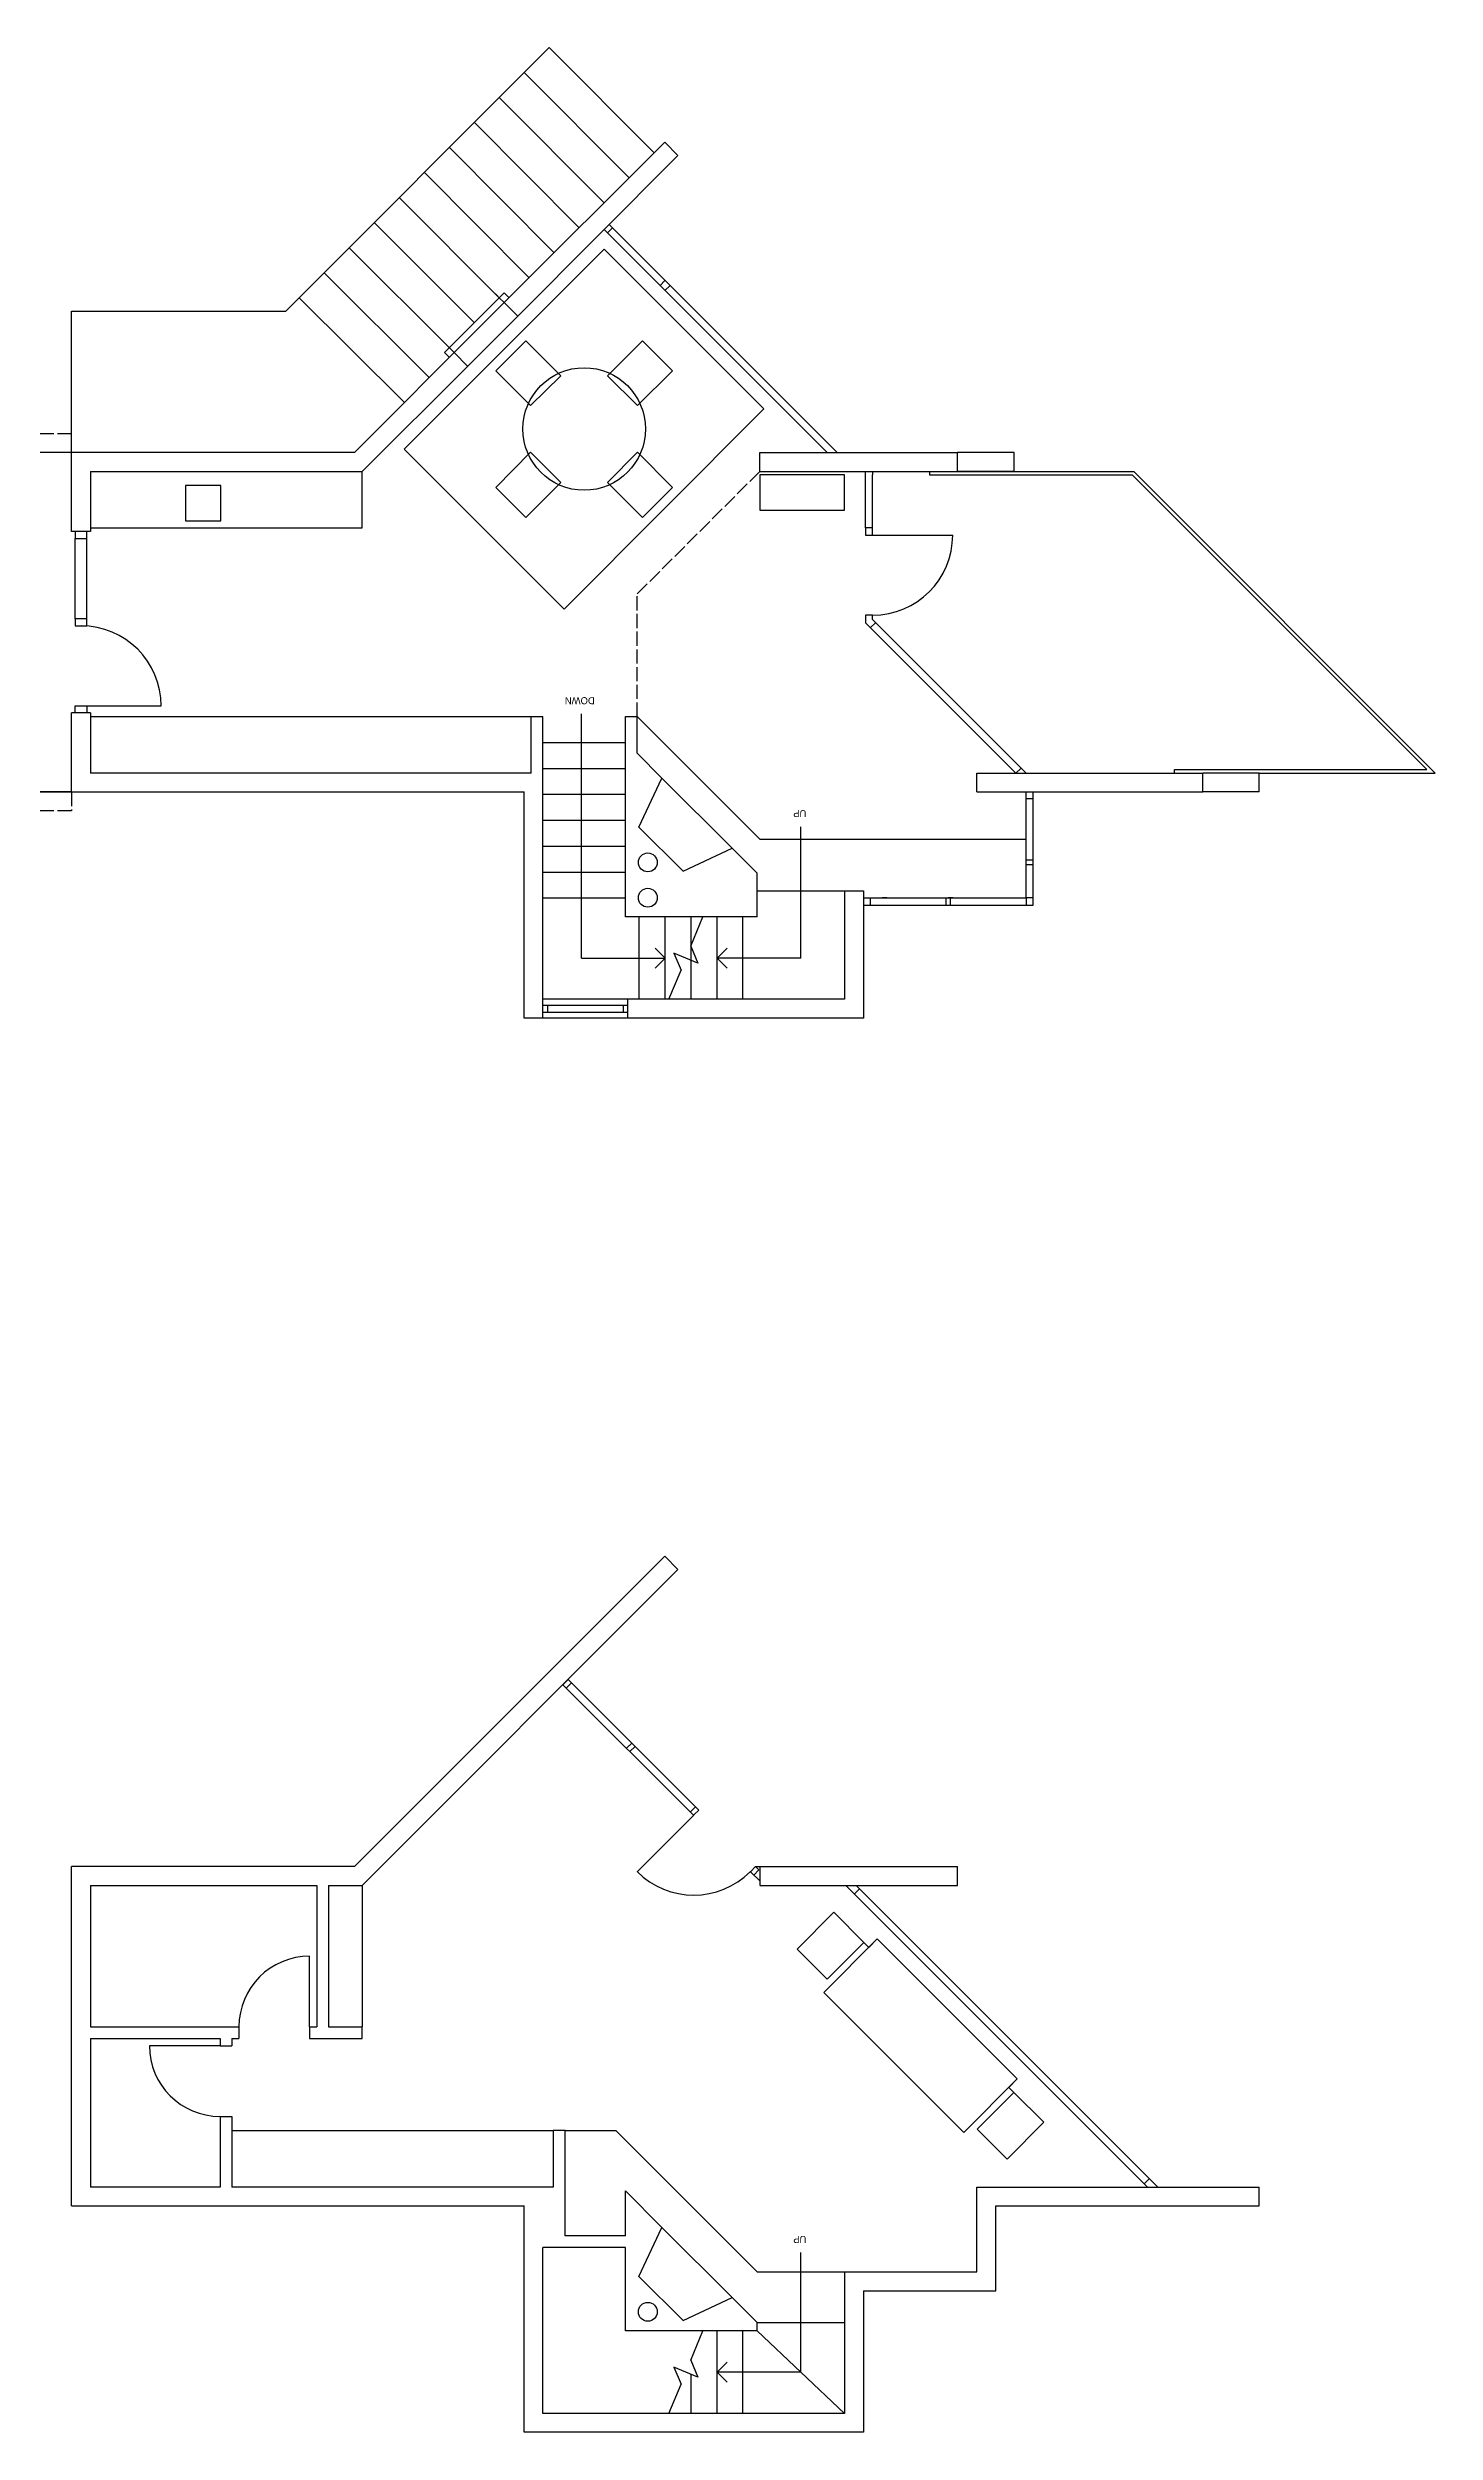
# Model space of a CAD drawing. Header units: inches. Extents: x -16498 to -561, y 141 to 7454.
# Drawn here: x -12572 to -11983, y 1508 to 2519 of the extents above; entities that cross this region are included whole.
import ezdxf

# ---------------------------------------------------------------- set-up
doc = ezdxf.new("R2010")
doc.units = ezdxf.units.IN
doc.header["$LTSCALE"] = 0.5
doc.header["$MEASUREMENT"] = 0
doc.linetypes.add('ACAD_ISO02W100', pattern=[15, 12, -3])
doc.layers.get('0').update_dxf_attribs({"color": 253})
for name, color, linetype in [('A-doors', 254, 'Continuous'), ('A-Elev-South', 7, 'Continuous'), ('A-furniture', 33, 'Continuous'), ('A-glazing', 252, 'Continuous'), ('A-millwork', 252, 'Continuous'), ('A-soffit', 251, 'ACAD_ISO02W100'), ('A-stairs', 252, 'Continuous'), ('A-text', 254, 'Continuous'), ('A-walls', 7, 'Continuous')]:
    doc.layers.add(name, color=color, linetype=linetype)

msp = doc.modelspace()

# ---------------------------------------------------------------- linework, layer by layer
for p, q in [((-12561.8, 2347.7), (-12681.8, 2347.7)), ((-12681.8, 2203.7), (-12561.8, 2203.7)), ((-12561.8, 2203.7), (-12681.8, 2203.7))]:
    msp.add_line(p, q)
at = {"layer": 'A-doors'}
for p, q in [((-12560.3, 2314.2), (-12560.3, 2311.2)), ((-12555.3, 2314.2), (-12560.3, 2314.2)), ((-12560.3, 2311.2), (-12555.3, 2311.2)), ((-12555.3, 2311.2), (-12555.3, 2314.2)), ((-12224.9, 2315.7), (-12224.9, 2312.7)), ((-12221.9, 2315.7), (-12224.9, 2315.7)), ((-12224.9, 2312.7), (-12221.9, 2312.7)), ((-12221.9, 2312.7), (-12221.9, 2315.7)), ((-12221.9, 2312.7), (-12187.9, 2312.7)), ((-12560.3, 2277.2), (-12560.3, 2274.2)), ((-12555.3, 2277.2), (-12560.3, 2277.2)), ((-12555.3, 2274.2), (-12555.3, 2277.2)), ((-12224.9, 2278.7), (-12224.9, 2275.5)), ((-12221.9, 2278.7), (-12224.9, 2278.7)), ((-12221.9, 2276.8), (-12221.9, 2278.7)), ((-12560.3, 2274.2), (-12555.3, 2274.2)), ((-12560.3, 2237.2), (-12560.3, 2240.2)), ((-12560.3, 2240.2), (-12555.3, 2240.2)), ((-12555.3, 2237.2), (-12560.3, 2237.2)), ((-12557.8, 2240.2), (-12523.8, 2240.2)), ((-12555.3, 2240.2), (-12555.3, 2237.2)), ((-12297.8, 1769.5), (-12321.8, 1745.5)), ((-12460.8, 1679.7), (-12460.8, 1709.7)), ((-12498.8, 1671.7), (-12528.8, 1671.7))]:
    msp.add_line(p, q, dxfattribs=at)
for centre, radius, start, end in [((-12221.9, 2312.7), 34, 270, 0), ((-12557.8, 2240.2), 34, 0, 90), ((-12297.8, 1769.6), 34, 225, 315), ((-12460.8, 1679.7), 30, 90, 180), ((-12498.8, 1671.7), 30, 180, 270)]:
    msp.add_arc(centre, radius, start, end, dxfattribs=at)
at = {"layer": 'A-Elev-South', "color": 253}
for p, q in [((-12470.9, 2407.7), (-12359.1, 2519.5)), ((-12314.6, 2474.9), (-12359.1, 2519.5)), ((-12325.2, 2464.3), (-12369.7, 2508.9)), ((-12335.8, 2453.7), (-12380.3, 2498.3)), ((-12346.4, 2443.1), (-12390.9, 2487.7)), ((-12357, 2432.5), (-12401.5, 2477.1)), ((-12367.6, 2421.9), (-12412.1, 2466.5)), ((-12380.3, 2413.4), (-12422.7, 2455.8)), ((-12390.9, 2402.8), (-12433.3, 2445.2)), ((-12401.5, 2392.2), (-12444, 2434.6)), ((-12410, 2379.5), (-12454.6, 2424)), ((-12420.6, 2368.9), (-12465.2, 2413.4)), ((-12561.8, 2407.7), (-12470.9, 2407.7)), ((-12561.8, 2347.7), (-12561.8, 2407.7)), ((-12161.8, 2347.7), (-12185.8, 2347.7)), ((-12197.8, 2339.7), (-12197.8, 2338.2)), ((-12161.8, 2339.7), (-12185.8, 2339.7)), ((-12057.8, 2211.7), (-12081.8, 2211.7)), ((-12057.8, 2203.7), (-12081.8, 2203.7))]:
    msp.add_line(p, q, dxfattribs=at)
at = {"layer": 'A-Elev-South', "color": 7}
for p, q in [((-12310.1, 2479.4), (-12378.2, 2411.3)), ((-12304.5, 2473.7), (-12310.1, 2479.4))]:
    msp.add_line(p, q, dxfattribs=at)
at = {"layer": 'A-furniture'}
msp.add_lwpolyline([(-12268, 2366.2), (-12335.8, 2434), (-12420.7, 2349.2), (-12352.8, 2281.3)], close=True, dxfattribs=at)
for points in [[(-12367, 2367.6), (-12381.8, 2382.4), (-12369.1, 2395.1), (-12354.2, 2380.3), (-12367, 2367.6)], [(-12334.4, 2380.3), (-12319.6, 2395.1), (-12306.8, 2382.4), (-12321.7, 2367.6), (-12334.4, 2380.3)], [(-12367, 2347.8), (-12381.8, 2332.9), (-12369.1, 2320.2), (-12354.2, 2335), (-12367, 2347.8)], [(-12334.4, 2335), (-12319.6, 2320.2), (-12306.8, 2332.9), (-12321.7, 2347.8), (-12334.4, 2335)], [(-12233.8, 2323.2), (-12233.8, 2338.2), (-12269.8, 2338.2), (-12269.8, 2323.2), (-12233.8, 2323.2)], [(-12238.3, 1728.3), (-12253.9, 1712.7), (-12241.2, 1700), (-12225.6, 1715.5), (-12238.3, 1728.3), (-12225.6, 1715.5), (-12223.5, 1713.4), (-12219.9, 1717), (-12242.6, 1694.3), (-12183.2, 1634.9), (-12160.5, 1657.6), (-12219.9, 1717), (-12160.5, 1657.6), (-12164.1, 1654), (-12162, 1651.9), (-12177.5, 1636.3), (-12164.8, 1623.6), (-12149.2, 1639.2), (-12162, 1651.9)]]:
    msp.add_lwpolyline(points, dxfattribs=at)
msp.add_circle((-12344.3, 2357.7), 26, dxfattribs=at)
at = {"layer": 'A-glazing'}
for p, q in [((-12335.8, 2442.3), (-12241.2, 2347.7)), ((-12332.3, 2443), (-12334.4, 2440.9)), ((-12333.7, 2444.5), (-12236.9, 2347.7)), ((-12310, 2420.7), (-12312.1, 2418.6)), ((-12307.8, 2418.6), (-12310, 2416.5)), ((-12378.2, 2411.3), (-12399.4, 2390.1)), ((-12383.2, 2416.2), (-12381, 2414.1)), ((-12380.3, 2413.4), (-12378.2, 2411.3)), ((-12372.5, 2405.6), (-12393.7, 2384.4)), ((-12401.5, 2392.2), (-12399.4, 2390.1)), ((-12224.9, 2315.7), (-12224.9, 2339.7)), ((-12221.9, 2315.7), (-12221.9, 2338.2)), ((-12560.3, 2277.2), (-12560.3, 2311.2)), ((-12555.3, 2277.2), (-12555.3, 2311.2)), ((-12221.9, 2276.8), (-12156.8, 2211.7)), ((-12224.9, 2275.5), (-12161.1, 2211.7)), ((-12222.8, 2273.4), (-12220.7, 2275.5)), ((-12161.1, 2211.7), (-12158.9, 2213.8)), ((-12156.8, 2158.7), (-12156.8, 2203.7)), ((-12153.8, 2200.7), (-12156.8, 2200.7)), ((-12153.8, 2158.7), (-12153.8, 2203.7)), ((-12153.8, 2174.7), (-12156.8, 2174.7)), ((-12153.8, 2172.7), (-12156.8, 2172.7)), ((-12225.8, 2158.7), (-12156.8, 2158.7)), ((-12225.8, 2155.7), (-12153.8, 2155.7)), ((-12222.8, 2155.7), (-12222.8, 2158.7)), ((-12215.8, 2158.7), (-12217.8, 2158.7)), ((-12217.8, 2155.7), (-12215.8, 2155.7)), ((-12190.8, 2158.7), (-12190.8, 2155.7)), ((-12190.8, 2158.7), (-12188.8, 2158.7)), ((-12187.8, 2158.7), (-12189.8, 2158.7)), ((-12188.8, 2155.7), (-12188.8, 2158.7)), ((-12156.8, 2158.7), (-12156.8, 2155.7)), ((-12153.8, 2158.7), (-12156.8, 2158.7)), ((-12153.8, 2155.7), (-12153.8, 2158.7)), ((-12361.8, 2113.2), (-12325.8, 2113.2)), ((-12361.8, 2110.2), (-12325.8, 2110.2)), ((-12359.8, 2113.2), (-12359.8, 2110.2)), ((-12327.8, 2113.2), (-12327.8, 2110.2)), ((-12297.9, 1769.5), (-12353.3, 1824.9)), ((-12353.2, 1825), (-12351.1, 1827.1)), ((-12351.8, 1823.5), (-12349.7, 1825.7)), ((-12297, 1773), (-12351.1, 1827.1)), ((-12349.7, 1825.7), (-12351.1, 1827.1)), ((-12326.3, 1797.9), (-12324.1, 1800.1)), ((-12324.9, 1796.5), (-12322.7, 1798.7)), ((-12299.2, 1771), (-12297, 1773.1)), ((-12297.8, 1769.6), (-12295.6, 1771.7)), ((-12295.6, 1771.7), (-12297, 1773.1)), ((-12273.7, 1745.5), (-12271.6, 1747.7)), ((-12273.7, 1745.5), (-12269.8, 1741.7)), ((-12272.3, 1744.1), (-12270.2, 1746.3)), ((-12271.6, 1747.7), (-12269.8, 1747.7)), ((-12270.2, 1746.3), (-12271.6, 1747.7)), ((-12233.2, 1739.7), (-12105.2, 1611.7)), ((-12227.5, 1738.3), (-12229.6, 1736.1)), ((-12228.9, 1739.7), (-12100.9, 1611.7)), ((-12106.6, 1613.1), (-12104.5, 1615.2))]:
    msp.add_line(p, q, dxfattribs=at)
at = {"layer": 'A-glazing', "color": 253}
for p, q in [((-12378.2, 2415.5), (-12403.6, 2390.1)), ((-12378.2, 2415.5), (-12376.1, 2413.4)), ((-12403.6, 2390.1), (-12401.5, 2388))]:
    msp.add_line(p, q, dxfattribs=at)
at = {"layer": 'A-millwork'}
for p, q in [((-12438.5, 2315.7), (-12438.5, 2339.7)), ((-12221.8, 2338.2), (-12221.8, 2339.7)), ((-12221.8, 2338.2), (-12221.8, 2339.7)), ((-12197.8, 2338.2), (-12111.7, 2338.2)), ((-12185.8, 2339.7), (-12111.1, 2339.7)), ((-12111.7, 2338.2), (-11986.7, 2213.2)), ((-12111.1, 2339.7), (-11983.1, 2211.7)), ((-12498.5, 2333.7), (-12513.5, 2333.7)), ((-12513.5, 2333.7), (-12513.5, 2318.7)), ((-12498.5, 2318.7), (-12498.5, 2333.7)), ((-12513.5, 2318.7), (-12498.5, 2318.7)), ((-12553.8, 2315.7), (-12438.5, 2315.7)), ((-12553.8, 2235.7), (-12366.8, 2235.7)), ((-12093.8, 2211.7), (-12093.8, 2213.2)), ((-12093.8, 2213.2), (-11986.7, 2213.2)), ((-12057.8, 2211.7), (-11983.1, 2211.7)), ((-12438.5, 1739.7), (-12438.5, 1679.7)), ((-12493.8, 1635.7), (-12357.4, 1635.7))]:
    msp.add_line(p, q, dxfattribs=at)
at = {"layer": 'A-soffit'}
for p, q in [((-12561.8, 2355.7), (-12801.8, 2355.7)), ((-12561.8, 2347.7), (-12561.8, 2355.7)), ((-12269.8, 2339.7), (-12321.8, 2287.7)), ((-12321.8, 2235.7), (-12321.8, 2287.7)), ((-12561.8, 2195.7), (-12801.8, 2195.7)), ((-12561.8, 2203.7), (-12561.8, 2195.7))]:
    msp.add_line(p, q, dxfattribs=at)
at = {"layer": 'A-stairs'}
for p, q in [((-12321.8, 2235.7), (-12269.8, 2183.7)), ((-12361.8, 2224.7), (-12326.8, 2224.7)), ((-12361.8, 2213.7), (-12326.8, 2213.7)), ((-12361.8, 2202.7), (-12326.8, 2202.7)), ((-12361.8, 2191.7), (-12326.8, 2191.7)), ((-12361.8, 2180.7), (-12326.8, 2180.7)), ((-12269.8, 2183.7), (-12156.8, 2183.7)), ((-12361.8, 2169.7), (-12326.8, 2169.7)), ((-12361.8, 2158.7), (-12326.8, 2158.7)), ((-12270.9, 2161.7), (-12233.8, 2161.7)), ((-12320.9, 2115.7), (-12320.9, 2150.7)), ((-12309.9, 2115.7), (-12309.9, 2150.7)), ((-12299, 2138.3), (-12293.9, 2150.7)), ((-12298.9, 2115.7), (-12298.9, 2150.7)), ((-12287.9, 2115.7), (-12287.9, 2150.7)), ((-12276.9, 2115.7), (-12276.9, 2150.7)), ((-12306.2, 2135.3), (-12303.2, 2128.1)), ((-12296, 2131.1), (-12306.2, 2135.3)), ((-12299, 2138.3), (-12296, 2131.1)), ((-12308.4, 2115.7), (-12303.2, 2128.1)), ((-12352.4, 1635.7), (-12330.9, 1635.7)), ((-12270.9, 1575.7), (-12330.9, 1635.7)), ((-12270.9, 1575.7), (-12233.8, 1575.7)), ((-12299, 1538.3), (-12293.9, 1550.7)), ((-12287.9, 1515.7), (-12287.9, 1550.7)), ((-12276.9, 1515.7), (-12276.9, 1550.7)), ((-12270.9, 1554.2), (-12233.8, 1554.2)), ((-12299, 1538.3), (-12296, 1531.1)), ((-12308.4, 1515.7), (-12303.2, 1528.1)), ((-12306.2, 1535.3), (-12303.2, 1528.1)), ((-12296, 1531.1), (-12306.2, 1535.3)), ((-12298.9, 1515.7), (-12298.9, 1532.2))]:
    msp.add_line(p, q, dxfattribs=at)
at = {"layer": 'A-text'}
for p, q in [((-12345.4, 2133.2), (-12345.4, 2236.8)), ((-12252.4, 2133.2), (-12252.4, 2188.9)), ((-12309.9, 2133.2), (-12314.1, 2137.4)), ((-12287.9, 2133.2), (-12283.6, 2137.4)), ((-12345.4, 2133.2), (-12309.9, 2133.2)), ((-12309.9, 2133.2), (-12314.1, 2128.9)), ((-12287.9, 2133.2), (-12283.6, 2128.9)), ((-12252.4, 2133.2), (-12287.9, 2133.2)), ((-12252.4, 1533.2), (-12252.4, 1583.9)), ((-12233.8, 1515.7), (-12270.9, 1550.7)), ((-12287.9, 1533.2), (-12283.6, 1537.4)), ((-12287.9, 1533.2), (-12283.6, 1528.9)), ((-12252.4, 1533.2), (-12287.9, 1533.2))]:
    msp.add_line(p, q, dxfattribs=at)
at = {"layer": 'A-walls'}
for p, q in [((-12304.5, 2473.7), (-12372.5, 2405.6)), ((-12378.2, 2411.3), (-12372.5, 2405.6)), ((-12430.5, 2359), (-12399.4, 2390.1)), ((-12399.4, 2390.1), (-12393.8, 2384.4)), ((-12393.7, 2384.4), (-12438.5, 2339.7)), ((-12441.8, 2347.7), (-12430.5, 2359)), ((-12441.8, 2347.7), (-12561.8, 2347.7)), ((-12561.8, 2314.2), (-12561.8, 2347.7)), ((-12269.8, 2339.7), (-12269.8, 2347.7)), ((-12269.8, 2347.7), (-12185.8, 2347.7)), ((-12185.8, 2339.7), (-12185.8, 2347.7)), ((-12553.8, 2339.7), (-12438.5, 2339.7)), ((-12553.8, 2339.7), (-12553.8, 2314.2)), ((-12269.8, 2339.7), (-12185.8, 2339.7)), ((-12553.8, 2314.2), (-12561.8, 2314.2)), ((-12553.8, 2237.2), (-12561.8, 2237.2)), ((-12561.8, 2203.7), (-12561.8, 2237.2)), ((-12553.8, 2237.2), (-12553.8, 2211.7)), ((-12366.8, 2235.7), (-12361.8, 2235.7)), ((-12366.8, 2211.7), (-12366.8, 2235.7)), ((-12361.8, 2107.7), (-12361.8, 2235.7)), ((-12326.8, 2150.7), (-12326.8, 2235.7)), ((-12326.8, 2235.7), (-12321.8, 2235.7)), ((-12321.8, 2220.1), (-12321.8, 2235.7)), ((-12321.8, 2220.1), (-12311.4, 2209.6)), ((-12366.8, 2211.7), (-12553.8, 2211.7)), ((-12321.1, 2188.8), (-12311.4, 2209.6)), ((-12281.4, 2179.7), (-12311.4, 2209.6)), ((-12177.6, 2211.7), (-12081.8, 2211.7)), ((-12177.6, 2203.7), (-12177.6, 2211.7)), ((-12081.8, 2203.7), (-12081.8, 2211.7)), ((-12561.8, 2203.7), (-12369.8, 2203.7)), ((-12369.8, 2107.7), (-12369.8, 2203.7)), ((-12177.6, 2203.7), (-12081.8, 2203.7)), ((-12321.1, 2188.8), (-12302.3, 2170.1)), ((-12302.3, 2170.1), (-12281.5, 2179.8)), ((-12281.4, 2179.7), (-12270.9, 2169.2)), ((-12270.9, 2150.7), (-12270.9, 2169.2)), ((-12233.8, 2161.7), (-12233.8, 2115.7)), ((-12233.8, 2161.7), (-12225.8, 2161.7)), ((-12225.8, 2161.7), (-12225.8, 2107.7)), ((-12270.9, 2150.7), (-12326.8, 2150.7)), ((-12233.8, 2115.7), (-12325.8, 2115.7)), ((-12325.8, 2107.7), (-12325.8, 2115.7)), ((-12361.8, 2107.7), (-12369.8, 2107.7)), ((-12225.8, 2107.7), (-12325.8, 2107.7)), ((-12441.8, 1747.7), (-12310.1, 1879.4)), ((-12304.5, 1873.7), (-12438.5, 1739.7)), ((-12310.1, 1879.4), (-12304.5, 1873.7)), ((-12561.8, 1603.7), (-12561.8, 1747.7)), ((-12441.8, 1747.7), (-12561.8, 1747.7)), ((-12269.8, 1747.7), (-12185.8, 1747.7)), ((-12269.8, 1747.7), (-12269.8, 1739.8)), ((-12185.8, 1739.7), (-12185.8, 1747.7)), ((-12553.8, 1739.7), (-12457.8, 1739.7)), ((-12553.8, 1739.7), (-12553.8, 1679.7)), ((-12457.8, 1739.7), (-12457.8, 1679.7)), ((-12452.8, 1739.7), (-12438.5, 1739.7)), ((-12452.8, 1739.7), (-12452.8, 1679.7)), ((-12269.8, 1739.7), (-12185.8, 1739.7)), ((-12553.8, 1679.7), (-12490.8, 1679.7)), ((-12490.8, 1679.7), (-12490.8, 1674.7)), ((-12460.8, 1679.7), (-12460.8, 1674.7)), ((-12460.8, 1679.7), (-12457.8, 1679.7)), ((-12460.8, 1679.7), (-12457.8, 1679.7)), ((-12452.8, 1679.7), (-12438.5, 1679.7)), ((-12438.5, 1674.7), (-12438.5, 1679.7)), ((-12553.8, 1674.7), (-12553.8, 1611.7)), ((-12553.8, 1674.7), (-12498.8, 1674.7)), ((-12498.8, 1674.7), (-12498.8, 1671.7)), ((-12498.8, 1671.7), (-12493.8, 1671.7)), ((-12493.8, 1674.7), (-12493.8, 1671.7)), ((-12493.8, 1674.7), (-12490.8, 1674.7)), ((-12493.8, 1674.7), (-12490.8, 1674.7)), ((-12460.8, 1674.7), (-12438.5, 1674.7)), ((-12498.8, 1641.7), (-12498.8, 1611.7)), ((-12498.8, 1641.7), (-12493.8, 1641.7)), ((-12493.8, 1641.7), (-12493.8, 1611.7)), ((-12357.4, 1635.7), (-12357.4, 1611.7)), ((-12352.4, 1635.7), (-12357.4, 1635.7)), ((-12352.4, 1591.1), (-12352.4, 1635.7)), ((-12498.8, 1611.7), (-12553.8, 1611.7)), ((-12357.4, 1611.7), (-12493.8, 1611.7)), ((-12326.8, 1610.1), (-12311.4, 1594.6)), ((-12326.8, 1591.1), (-12326.8, 1610.1)), ((-12177.6, 1611.7), (-12057.8, 1611.7)), ((-12177.6, 1575.7), (-12177.6, 1611.7)), ((-12057.8, 1603.7), (-12057.8, 1611.7)), ((-12561.8, 1603.7), (-12369.8, 1603.7)), ((-12369.8, 1507.7), (-12369.8, 1603.7)), ((-12169.6, 1603.7), (-12057.8, 1603.7)), ((-12169.6, 1567.7), (-12169.6, 1603.7)), ((-12326.8, 1591.1), (-12352.4, 1591.1)), ((-12321.1, 1573.8), (-12311.4, 1594.6)), ((-12281.4, 1564.7), (-12311.4, 1594.6)), ((-12361.8, 1515.7), (-12361.8, 1586.1)), ((-12326.8, 1586.1), (-12361.8, 1586.1)), ((-12326.8, 1550.7), (-12326.8, 1586.1)), ((-12321.1, 1573.8), (-12302.3, 1555.1)), ((-12233.8, 1575.7), (-12233.8, 1515.7)), ((-12233.8, 1575.7), (-12177.6, 1575.7)), ((-12302.3, 1555.1), (-12281.5, 1564.8)), ((-12281.4, 1564.7), (-12270.9, 1554.2)), ((-12225.8, 1567.7), (-12225.8, 1507.7)), ((-12225.8, 1567.7), (-12169.6, 1567.7)), ((-12270.9, 1550.7), (-12326.8, 1550.7)), ((-12270.9, 1550.7), (-12270.9, 1554.2)), ((-12225.8, 1507.7), (-12369.8, 1507.7)), ((-12233.8, 1515.7), (-12361.8, 1515.7))]:
    msp.add_line(p, q, dxfattribs=at)
at = {"layer": 'A-walls', "color": 253}
for p, q in [((-12161.8, 2339.7), (-12161.8, 2347.7)), ((-12057.8, 2203.7), (-12057.8, 2211.7)), ((-12325.8, 2115.7), (-12361.8, 2115.7)), ((-12325.8, 2107.7), (-12361.8, 2107.7))]:
    msp.add_line(p, q, dxfattribs=at)
at = {"layer": 'A-walls'}
for centre in [(-12317.3, 2173.8), (-12317.3, 2158.8), (-12317.3, 1558.8)]:
    msp.add_circle(centre, 4, dxfattribs=at)

# ---------------------------------------------------------------- texts
at = {"layer": 'A-text'}
for s, p in [('DOWN', (-12339.8, 2243.9)), ('UP', (-12250, 2196)), ('UP', (-12250, 1591))]:
    msp.add_text(s, height=3, rotation=180, dxfattribs=at).set_placement(p)

doc.saveas('drawing.dxf')
